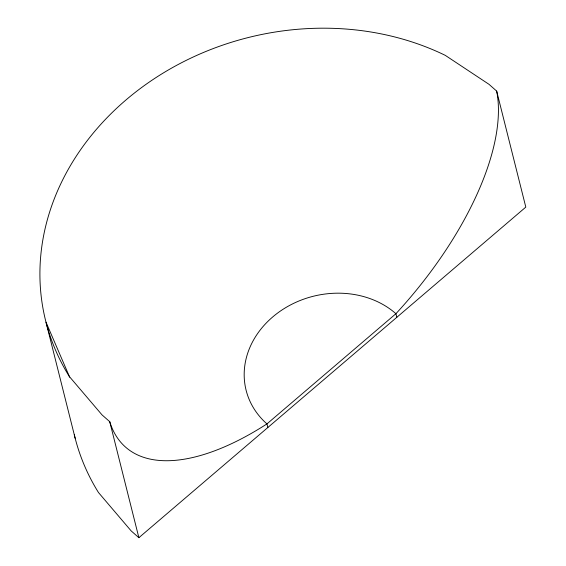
<?xml version="1.0" encoding="UTF-8"?>
<svg xmlns="http://www.w3.org/2000/svg" width="566" height="566" viewBox="0 0 566 566"><rect width="100%" height="100%" fill="white"/><g stroke="black" fill="none" stroke-linecap="round" stroke-linejoin="round"><path stroke-width="0.85" d="M138.875 537.7L525.807 207.106L496.665 91.084L488.96 84.292L445.244 55.341A265.482 225.629 -14.1 0 0 125.829 100.076A265.482 225.629 -14.1 0 0 69.342 376.51L102.029 414.892L109.733 421.677L138.875 537.7L131.171 530.908L98.484 492.533A265.482 225.629 -14.1 0 1 74.309 434.83M69.675 377.182L46.009 322.203L75.151 438.226M396.83 317.307L395.924 313.705A234.749 106.804 -48.6 0 0 496.665 91.084M267.852 427.5L266.947 423.906A87.985 74.783 -14.1 0 1 272.656 317.002A87.985 74.783 -14.1 0 1 395.924 313.705L266.947 423.906A234.749 106.804 -48.6 0 1 109.733 421.677"/></g></svg>
